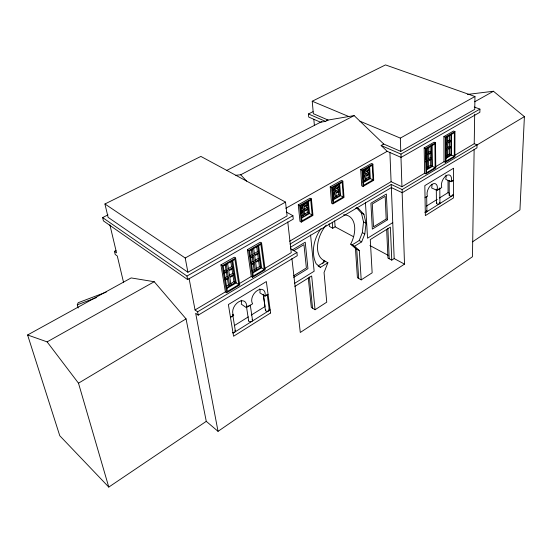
<?xml version="1.0" encoding="UTF-8"?>
<svg xmlns="http://www.w3.org/2000/svg" width="552" height="552" viewBox="0 0 552 552"><rect width="100%" height="100%" fill="white"/><g stroke="black" fill="none" stroke-linecap="round" stroke-linejoin="round"><path stroke-width="0.83" d="M445.678 157.775L450.943 154.657L450.943 147.681L447.851 149.495L447.865 156.478M450.943 146.908L450.943 141.436L447.844 143.237L447.851 148.716L450.943 146.908L449.556 146.342L447.7 147.425M447.831 136.13L447.838 142.45L450.943 140.65L450.943 134.329M445.995 158.362L451.529 155.077L451.543 134.129M454.296 156.223L454.358 132.721L445.919 137.586L445.995 161.17L454.296 156.223L451.529 155.077M444.015 161.715L443.905 136.572L453.551 131.024L454.958 131.576L454.882 156.644L445.402 162.302L444.015 161.715L435.128 167.008M474.14 149.35L472.464 256.735L218.033 431.333L206.275 421.348L186.058 318.883L154.229 281.727L131.155 277.925L27.6 334.974L59.775 435.735L108.778 487.085L206.275 421.348M454.241 155.63L474.223 143.727L474.685 114.257M313.032 111.656L308.437 113.967L308.72 117.052L320.553 122.22L325.521 121.378L328.095 120.053L313.343 113.698L312.232 101.23L385.503 64.915L474.962 96.51L474.761 109.386L400.78 151.386L383.75 144.044L354.136 115.603L326.432 120.336M474.223 143.727L477.004 144.831L476.949 147.881L402.249 192.71L391.354 187.59L290.407 247.268M474.251 107.04L479.929 109.103L479.867 112.291L401.083 157.389L387.193 151.324L381.142 145.493L383.75 144.044M467.516 94.42L493.433 91.252L524.4 116.638L519.943 209.884L472.533 241.838M352.121 244.895L359.2 240.534L362.333 232.627L363.547 221.938L361.408 213.072L356.751 208.049M343.53 214.832A24.75 15.277 -61.2 0 1 350.706 244.122L354.577 246.24L361.657 241.859L364.81 233.938L366.038 223.222L363.913 214.348L358.683 208.697L356.792 207.738M322.865 263.525L324.045 260.523A24.778 15.311 -61.2 0 1 326.17 225.078M324.045 260.523L327.888 262.752L324.052 272.529L326.749 302.172L315.054 309.734L311.314 307.36L308.278 277.897M78.163 308.044L77.28 304.828L78.198 302.717L106.274 292.077M321.009 228.604C314.012 238.574 310.583 252.416 316.179 263.801L320.47 267.34L327.888 262.752M402.139 192.455L404.506 264.118L300.288 332.476L291.911 258.467M350.706 244.122L355.447 248.414L357.42 277.704L361.208 279.885L372.151 272.812L370.268 239.602L390.381 227.12L391.768 260.13L394.176 258.571L391.23 184.471L402.146 189.571L477.004 144.831M233.068 333.146L270.149 309.913L268.872 309.065M425.302 212.672L453.427 195.056M234.565 325.452L248.345 316.882M251.25 315.075L265.036 306.505L263.352 294.216M426.448 206.082L437.253 199.362M439.413 198.016L448.058 192.641L449.59 193.331M294.892 286.405L311.666 275.986L315.054 309.734M294.533 283.383L314.143 271.253L310.583 234.993M392.734 222.642L367.542 238.222L365.458 202.625M425.04 197.768L427.455 196.284A7.776 4.395 -64.4 0 1 432.119 184.278A7.776 4.395 -64.4 0 1 437.032 190.392L441.772 187.487A7.7 4.292 -64.9 0 1 446.416 175.591A7.7 4.292 -64.9 0 1 451.136 181.725L453.454 180.304M230.481 317.407L233.689 315.433A8.963 5.824 -55.8 0 1 238.519 301.944A8.963 5.824 -55.8 0 1 246.378 307.637L252.637 303.786A8.832 5.686 -56.8 0 1 257.453 290.435A8.832 5.686 -56.8 0 1 265.001 296.183L268.065 294.306M325.452 261.337L318.042 265.905L320.47 267.34M293.554 275.827L306.381 267.968L303.966 244.646L293.802 250.698M293.712 277.366L307.947 268.631L305.235 242.211L292.153 249.98M218.033 431.333L195.677 313.274L198.23 315.144L297.273 255.707L296.921 252.457L290.559 248.724M226.693 292.76L239.74 284.977L235.607 258.032L234.283 257.197L220.945 264.87L225.395 291.884L226.693 292.76L222.263 265.726L220.945 264.87M252.561 277.332L265.153 269.818L261.586 243.059L260.247 242.252L247.379 249.656L251.25 276.49L252.561 277.332L248.71 250.477L247.379 249.656M424.612 173.266L425.992 173.88L435.769 168.043L435.521 142.782L434.113 142.209L424.171 147.929L424.612 173.266L401.946 186.762L391.085 181.712L289.614 241.238M189.046 278.263L195.049 309.948L197.602 311.811L296.921 252.457M108.778 487.085L78.487 383.185L186.058 318.883M476.604 145.21L524.4 116.638M195.049 309.948L225.395 291.884M239.147 283.693L251.25 276.49M264.574 268.555L291.249 252.671L287.771 221.918M329.137 223.712L329.365 226.417L332.759 228.245L335.133 226.831L353.294 236.594M238.802 284.639L227.383 291.442L223.243 266.105L234.91 259.371L238.802 284.639L236.201 282.914L232.661 260.213M264.263 269.466L253.237 276.034L249.642 250.863L260.903 244.37L264.263 269.466L261.627 267.817L258.571 245.267M435.155 167.629L426.592 172.728L426.213 148.964L434.914 143.941L435.155 167.629L432.395 166.435L426.689 169.823M226.313 286.24L228.438 284.977L229.729 285.846L228.528 278.353L225.671 280.03M230.446 283.79L233.965 281.706L235.262 282.562L226.893 287.53M252.036 271.011L254.086 269.79L255.397 270.625L254.348 263.18L251.595 264.801M256.024 268.645L259.426 266.637L260.737 267.458L252.657 272.246M427.869 166.925L430.401 165.427L431.774 166.021L431.692 158.997L428.504 160.867L428.607 167.898M447.099 155.54L449.563 154.084L450.943 154.657M426.351 169.236L431.774 166.021M226.927 288.413L236.201 282.914M252.816 273.047L261.627 267.817M426.241 162.198L427.524 161.446L427.627 168.477L426.254 167.877M445.657 150.793L446.899 150.061L446.92 157.044L445.54 156.464M290.014 244.06L391.23 184.471M224.947 277.911L227.093 276.655L228.39 277.518L224.816 279.609M229.114 275.469L232.654 273.399L233.958 274.247L229.708 276.745L228.763 270.853L233.041 268.362L233.958 274.247M250.849 262.738L252.919 261.524L254.237 262.352L251.477 263.966M254.872 260.385L258.295 258.377L259.612 259.192L255.5 261.607L254.686 255.755L258.812 253.354L259.612 259.192M428.386 158.741L430.298 157.624L431.678 158.21L431.609 152.697L428.414 154.56L428.49 160.08L431.678 158.21M425.585 161.784L427.51 160.66L427.427 155.133L426.137 155.885M445.65 150.006L446.899 149.281L446.885 143.796L445.636 144.527M223.85 271.177L226.003 269.928L227.307 270.777L223.719 272.867M228.038 268.741L231.598 266.671L232.909 267.52L228.631 270.011L227.541 263.2M249.897 256.052L251.974 254.845L253.292 255.659L250.518 257.273M253.934 253.699L257.377 251.705L258.702 252.512L254.569 254.914L253.623 248.158M428.29 152.435L430.208 151.324L431.602 151.903L431.519 145.535M447.693 141.167L449.549 140.091L450.943 140.65M426.123 155.091L427.414 154.339L427.317 147.964M431.602 151.903L428.4 153.766L428.304 147.391M445.636 143.741L446.885 143.009L446.865 136.682M223.857 273.716L227.445 271.625L228.39 277.518M250.642 258.115L253.409 256.501L254.237 262.352M222.263 265.726L235.607 258.032M248.71 250.477L261.586 243.059M424.171 147.929L425.571 148.516L435.521 142.782M443.905 136.572L445.312 137.137L454.958 131.576M312.163 214.983L301.972 220.869L300.433 205.972L310.741 200.135L312.163 214.983L309.513 213.555L308.306 201.204M343.261 197.036L333.518 202.66L332.332 187.915L342.185 182.339L343.261 197.036L340.584 195.684L332.932 200.086M373 179.869L363.678 185.244L362.823 170.658L372.241 165.324L373 179.869L370.302 178.593L363.14 182.712M301.323 222.111L312.963 215.383L311.397 198.886L310.051 198.189L298.266 204.84L299.998 221.387L301.323 222.111L299.605 205.551L298.266 204.84M332.884 203.874L344.013 197.443L342.82 181.118L341.467 180.456L330.206 186.811L331.545 203.184L332.884 203.874L331.559 187.487L330.206 186.811M363.057 186.438L373.704 180.283L372.862 164.13L371.503 163.509L360.732 169.588L361.712 185.789L363.057 186.438L362.091 170.223L360.732 169.588M301.24 217.447L303.772 215.998L303.358 211.892L300.812 213.348M308.713 213.155L304.939 215.328L304.525 211.23L308.306 209.063L308.713 213.155L307.388 212.444L307.064 209.173M332.932 199.237L335.112 197.989L334.795 193.931L332.608 195.18M339.832 195.277L336.23 197.347L335.913 193.29L339.528 191.227L339.832 195.277L338.5 194.608L335.616 196.257M362.995 181.967L365.079 180.766L364.851 176.757L362.761 177.951M369.598 178.179L366.148 180.159L365.921 176.143L369.378 174.17L369.598 178.179L368.253 177.544L365.493 179.124M301.509 218.164L309.513 213.555M107.985 214.873L102.624 217.578L103.417 220.876L187.632 279.588L293.278 219.109L292.905 215.687L286.253 212.03M301.192 216.004L302.455 215.28L303.772 215.998M304.249 214.252L307.388 212.444M300.681 211.085L301.951 210.36L303.276 211.071L300.73 212.52M303.752 209.332L306.905 207.538L308.23 208.242L304.442 210.402L304.111 207.103L307.906 204.951L308.23 208.242M335.23 191.392L338.128 189.75L339.466 190.412L339.218 187.156L335.588 189.212L335.844 192.475L339.466 190.412M365.907 173.915L367.984 172.735L369.336 173.362L369.157 170.133L365.686 172.107L365.872 175.336L369.336 173.362M102.624 217.578L186.962 276.062L292.905 215.687M381.142 145.493L400.973 154.098L479.929 109.103M332.545 194.366L334.726 193.117L334.471 189.853L332.276 191.095M362.712 177.144L364.803 175.95L364.617 172.714L363.216 173.514M300.302 208.394L302.855 206.945L302.599 204.454M307.581 201.639L307.823 204.123L304.028 206.275L303.772 203.792M332.214 190.274L334.408 189.032L334.208 186.569M338.969 183.871L339.156 186.334L335.526 188.398L335.333 185.934M362.471 173.1L364.568 171.907L364.43 169.471M368.977 166.89L369.115 169.326L365.645 171.299L365.5 168.864M187.908 272.246L287.088 215.935L285.522 202.094L200.88 156.423L104.935 203.978L108.102 217.336L187.908 272.246L185.21 258.005L104.935 203.978M300.392 209.222L302.938 207.773L303.276 211.071M299.605 205.551L311.397 198.886M331.559 187.487L342.82 181.118M362.091 170.223L372.862 164.13M300.253 206.959L301.53 206.234L302.855 206.945M303.331 205.213L306.498 203.419L307.823 204.123M335.637 186.907L337.817 185.672L339.156 186.334M364.982 170.278L367.763 168.705L369.115 169.326M27.6 334.974L47.113 341.874L154.229 281.727M474.713 101.768L493.433 91.252M285.819 208.283L387.193 151.324M185.21 258.005L285.522 202.094M359.973 121.205L400.338 138.103L474.962 96.51M123.613 282.645L117.286 255.99L115.202 254.465L114.45 251.326L115.968 250.525M235.821 175.281L240.693 174.777L354.136 115.603M226.341 170.623L321.837 121.564M77.28 304.828L96.586 297.535M355.667 208.118L358.683 208.697M445.492 142.45L446.885 143.009M445.512 148.709L446.899 149.281M312.232 101.23L348.767 116.52M427.414 154.339L426.027 153.753L425.944 148.978M427.51 160.66L426.13 160.066L426.047 155.333M308.437 113.967L325.521 121.378M451.136 181.725L445.719 179.352A7.659 4.306 -64.9 0 0 445.919 175.074M437.032 190.392L431.629 187.949A7.735 4.409 -64.5 0 0 431.919 184.264M364.568 171.907L363.216 171.279L363.126 169.65M364.803 175.95L363.457 175.315L363.313 172.893M365.079 180.766L363.74 180.131L363.554 176.923M333.063 188.363L334.408 189.032M334.726 193.117L333.394 192.441L333.194 189.998M335.112 197.989L333.781 197.312L333.525 194.069M361.277 213.003L363.913 214.348M363.547 221.938L366.038 223.222M362.333 232.627L364.81 233.938M369.937 245.536L388.091 255.293M394.176 258.571L404.506 264.118M359.2 240.534L361.657 241.859M391.768 260.13L387.946 258.067L386.662 229.356M355.447 248.414L359.311 250.532L361.208 279.885M265.001 296.183L259.847 292.801A8.784 5.692 -56.8 0 0 259.771 288.875M246.378 307.637L241.265 304.145A8.908 5.83 -55.7 0 0 241.141 300.191M232.42 314.543L233.689 315.433M114.45 251.326L116.534 252.844L109.869 224.767M354.577 246.24L359.311 250.532M351.99 244.826L356.73 249.118L358.683 278.429M240.693 174.777L246.585 181.084M47.113 341.874L78.487 383.185M186.962 276.062L187.632 279.588M197.602 311.811L198.23 315.144M225.181 264.822L226.003 269.928M226.279 271.612L227.093 276.655M227.362 278.325L228.438 284.977M232.799 315.13L235.345 330.855M226.216 263.966L227.307 270.777M231.033 285.073L229.839 277.58L234.089 275.082L235.262 282.562M230.798 261.579L231.598 266.671M231.868 268.355L232.654 273.399M232.916 275.062L233.965 281.706M231.847 260.716L232.909 267.52M246.523 306.871L248.635 320.885M250.311 305.27L252.505 320.112M251.257 249.773L251.974 254.845M252.326 257.349L252.919 261.524M253.154 263.187L254.086 269.79M256.659 269.873L255.617 262.435L259.723 260.026L260.737 267.458M252.347 248.897L253.292 255.659M257.777 245.757L258.702 252.512M256.68 246.64L257.377 251.705M257.605 253.375L258.295 258.377M258.522 260.033L259.426 266.637M263.311 294.782L265.45 310.383M267.278 294.837L269.266 309.624M301.696 207.883L301.951 210.36M302.116 212.002L302.455 215.28M309.375 276.98L312.556 308.147M306.657 205.068L306.905 207.538M313.84 119.294L314.357 125.166M332.263 222.235L332.759 228.245M334.657 220.841L335.133 226.831M337.941 187.3L338.128 189.75M338.252 191.371L338.5 194.608M339.666 183.464L340.584 195.684M367.894 171.12L367.984 172.735M368.074 174.335L368.253 177.544M369.654 166.642L370.302 178.593M387.883 228.328L389.215 258.75M389.905 152.442L391.085 181.712M400.973 154.098L401.083 157.389M402.146 189.571L402.249 192.71M400.338 138.103L400.78 151.386M400.973 157.21L401.946 186.762M426.917 211.209L426.668 196.319A1.78 0.952 -1.2 0 1 425.454 197.292M425.571 148.516L425.992 173.88M432.126 144.479L432.395 166.435M430.146 146.549L430.208 151.324M430.236 152.897L430.298 157.624M430.318 159.183L430.401 165.427M436.301 189.226L436.432 203.219M439.806 188.246L439.916 203.067M445.312 137.137L445.402 162.302M449.549 135.357L449.549 140.091M449.556 142.437L449.556 146.342M449.556 147.895L449.563 154.084M449.19 180.497L449.204 195.242M448.038 180.387L448.058 192.641M452.681 180.338A1.753 0.911 -0.4 0 1 451.074 181.325M450.618 181.318A1.753 0.911 -0.4 0 1 449.287 180.732M439.716 188.011A1.766 0.931 -0.8 0 1 438.171 189.253M426.33 210.553A1.759 0.966 -1 0 1 426.731 211.699A1.759 0.966 -1 0 1 424.798 212.23M439.627 202.612A1.746 0.945 -0.6 0 1 439.275 203.867A1.746 0.945 -0.6 0 1 436.915 203.805A1.746 0.945 -0.6 0 1 436.86 202.536M452.357 194.642A1.732 0.918 -0.2 0 1 452.033 195.877A1.732 0.918 -0.2 0 1 449.694 195.815A1.732 0.918 -0.2 0 1 449.618 194.573M234.931 330.282A2.001 1.29 -10 0 1 234.98 331.855A2.001 1.29 -10 0 1 232.661 332.532M232.806 315.461A2.022 1.276 -9.9 0 1 232.682 315.799M232.427 316.123A2.022 1.276 -9.9 0 1 230.584 316.827M252.085 319.553A1.973 1.263 -8.9 0 1 251.139 321.664A1.973 1.263 -8.9 0 1 248.621 320.56M250.09 305.104A2.001 1.249 -8.8 0 1 248.552 306.049M248.034 306.105A2.001 1.249 -8.8 0 1 247.531 306.077M267.196 294.333A1.973 1.221 -7.9 0 1 264.574 295.61M264.118 295.499A1.973 1.221 -7.9 0 1 263.283 294.464M269.107 309.327A1.953 1.235 -7.9 0 1 268.479 310.921A1.953 1.235 -7.9 0 1 265.995 310.997A1.953 1.235 -7.9 0 1 265.767 309.43M453.475 168.284L453.42 197.968L425.351 215.618L424.826 185.617L453.475 168.284M270.563 312.998L233.572 336.251L228.376 304.538L266.354 281.554L270.563 312.998M386.193 219.061L373.525 226.817L372.296 203.985L385.172 196.326L386.193 219.061M387.511 219.786L372.331 229.101L370.916 203.212L386.379 194.021L387.511 219.786"/></g></svg>
